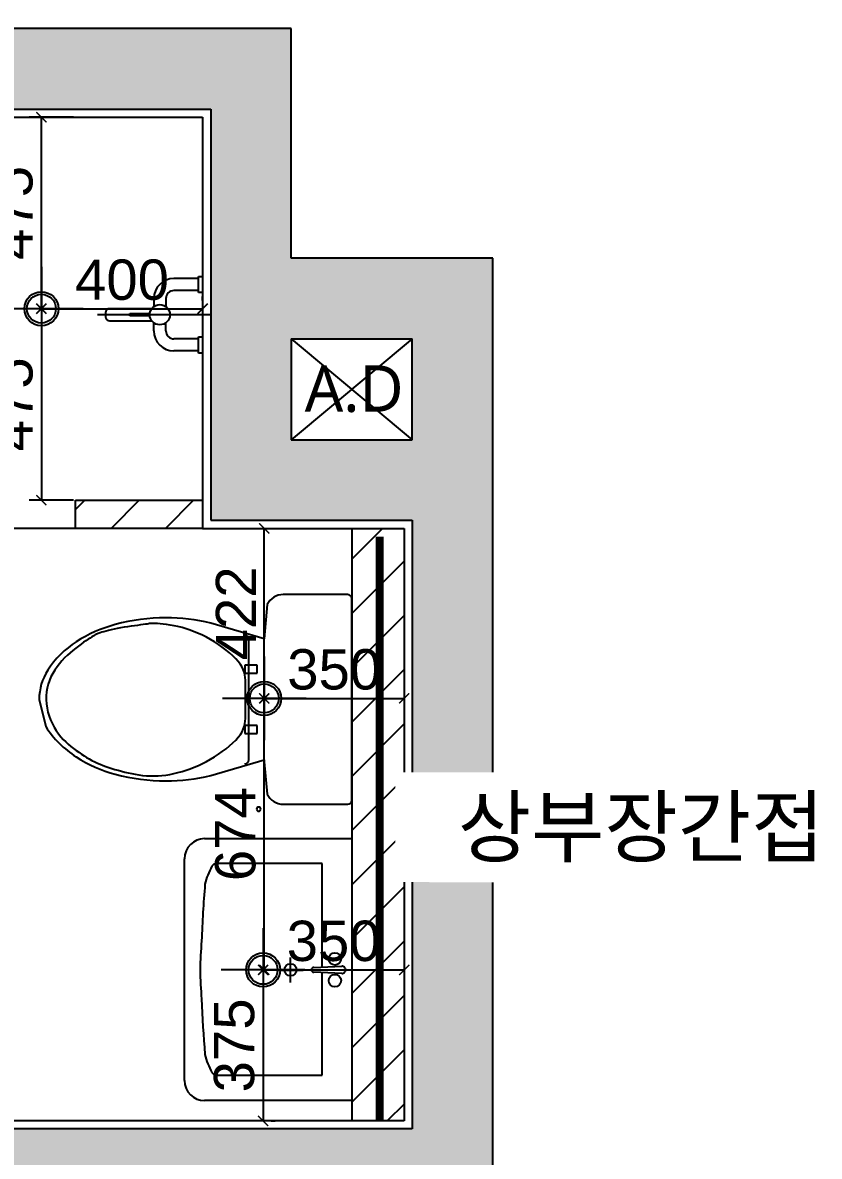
# Model space of a CAD drawing. Header units: millimetres. Extents: x 512 to 764439, y -71 to 559481.
# Drawn here: x 515621 to 517597, y 271636 to 274448 of the extents above; entities that cross this region are included whole.
import ezdxf
from ezdxf.enums import TextEntityAlignment as Align

# ---------------------------------------------------------------- set-up
doc = ezdxf.new("R2010")
doc.units = ezdxf.units.MM
doc.header["$LTSCALE"] = 50
doc.set_wipeout_variables(frame=1)
doc.linetypes.add('CENTER', pattern=[50.8, 31.75, -6.35, 6.35, -6.35])
doc.linetypes.add('HIDDEN', pattern=[0.375, 0.25, -0.125])
for name, color, linetype in [('#CENTER', 1, 'CENTER'), ('#TEXT', 7, 'Continuous'), ('#건축벽체_CON', 2, 'Continuous'), ('#욕실', 252, 'Continuous'), ('#조명', 40, 'Continuous'), ('#조적', 30, 'Continuous'), ('#타일', 241, 'Continuous'), ('.', 8, 'Continuous'), ('_0', 7, 'Continuous')]:
    doc.layers.add(name, color=color, linetype=linetype)
doc.styles.add('STYLE7', font='swissel.ttf')
doc.styles.add('맑은 고딕', font='malgun.ttf')
doc.dimstyles.new('조명배치도_60', dxfattribs={"dimscale": 100, "dimtxt": 1, "dimasz": 0.25, "dimexe": 0.3, "dimexo": 0.2, "dimgap": 0.2, "dimtad": 1, "dimdec": 0, "dimlunit": 6, "dimtxsty": 'STYLE7', "dimblk": 'ARCHTICK', "dimcen": -1, "dimclrd": 256, "dimclre": 256, "dimclrt": 10, "dimadec": 0, "dimazin": 0, "dimtfac": 1, "dimtdec": 0, "dimtix": 1, "dimtmove": 2, "dimatfit": 3, "dimldrblk": 'ARCHTICK', "dimfxl": 1, "dimlwd": -1, "dimlwe": -1, "dimarcsym": 0})

# ---------------------------------------------------------------- blocks, each defined once
blk = doc.blocks.new('DFDSF')
at = {"layer": '.', "ltscale": 2, "transparency": 33554559}
h = blk.add_hatch(color=8, dxfattribs=at)
h.dxf.hatch_style = 1
h.paths.add_polyline_path([(338341.2, 81981.1), (336641.2, 81981.1), (336641.2, 81781.1), (337741.2, 81781.1), (337741.2, 80281.1), (336886.2, 80281.1), (336886.2, 80081.1), (337741.2, 80081.1), (337741.2, 75921.1), (337281.2, 75921.1), (337281.2, 75721.1), (337941.2, 75721.1), (337941.2, 76011.1), (338391.2, 76011.1), (338391.2, 76058), (338391.2, 76211.1), (337941.2, 76211.1), (337941.2, 80081.1), (338341.2, 80081.1)])
h.paths.add_polyline_path([(338141.2, 80881.1), (337941.2, 80881.1), (337941.2, 81781.1), (338141.2, 81781.1)], flags=16)
h.paths.add_polyline_path([(338141.2, 80681.1), (338141.2, 80281.1), (337941.2, 80281.1), (337941.2, 80681.1)], flags=16)
h.paths.add_polyline_path([(339996.2, 80203.6), (339796.2, 80203.6), (339796.2, 80081.1), (339796.2, 78761.1), (339996.2, 78761.1)])
h.paths.add_polyline_path([(331166.2, 70151.1), (330766.2, 70151.1), (330766.2, 69951.1), (331366.2, 69951.1), (331366.2, 74251.1), (331166.2, 74251.1), (331166.2, 74055.5)])
h.paths.add_polyline_path([(336200.7, 78532.8), (336200.7, 79213.9), (335787, 79213.9), (335787, 78532.8)], flags=9)
h.paths.add_polyline_path([(333543.1, 77829.6), (334224.1, 77829.6), (334224.1, 78243.3), (333543.1, 78243.3)], flags=9)
h.paths.add_polyline_path([(337703.7, 74502.9), (337703.7, 75183.9), (337290, 75183.9), (337290, 74502.9)], flags=9)
h.paths.add_polyline_path([(331162.1, 74502.9), (331162.1, 75183.9), (330748.4, 75183.9), (330748.4, 74502.9)], flags=9)
h.paths.add_polyline_path([(336260.6, 76774.4), (336260.6, 77267), (335846.9, 77267), (335846.9, 76774.4)], flags=9)
h.paths.add_polyline_path([(334913.9, 79384.1), (334913.9, 79876.7), (334500.2, 79876.7), (334500.2, 79384.1)], flags=9)
h.paths.add_polyline_path([(329011.8, 71740.4), (329489.3, 71740.4), (329489.3, 72021.6), (329011.8, 72021.6)], flags=9)
h.paths.add_polyline_path([(336400.9, 79956.4), (336699.3, 79956.4), (336699.3, 80077.5), (336400.9, 80077.5)], flags=9)
h.paths.add_polyline_path([(338695.3, 81081.3), (339421.1, 81081.3), (339421.1, 81298.3), (338695.3, 81298.3)], flags=9)
h.paths.add_polyline_path([(336820.7, 78057.1), (337362.8, 78057.1), (337362.8, 78178.2), (336820.7, 78178.2)], flags=25)
h.paths.add_polyline_path([(332573.5, 80085.7), (332573.5, 80472.7), (332452.4, 80472.7), (332452.4, 80085.7)], flags=9)
h.paths.add_polyline_path([(332682, 81037.5), (332682, 81616.6), (332452.3, 81616.6), (332452.3, 81037.5)], flags=9)
h.paths.add_polyline_path([(327279.7, 75623.7), (328005.6, 75623.7), (328005.6, 75840.6), (327279.7, 75840.6)], flags=9)
h.paths.add_polyline_path([(334863.3, 79512.1), (336051.7, 79512.1), (336051.7, 79766.9), (334863.3, 79766.9)], flags=9)
h.paths.add_polyline_path([(329176.8, 70568.8), (329756.3, 70568.8), (329756.3, 70804.7), (329176.8, 70804.7)], flags=9)
h.paths.add_polyline_path([(333507.8, 69233.9), (334696.1, 69233.9), (334696.1, 69488.6), (333507.8, 69488.6)], flags=9)
h.paths.add_polyline_path([(340816.6, 69233.9), (342005, 69233.9), (342005, 69488.6), (340816.6, 69488.6)], flags=9)
h.paths.add_polyline_path([(333634.5, 79165.1), (333999.1, 79165.1), (333999.1, 79348.5), (333634.5, 79348.5)], flags=9)
h.paths.add_polyline_path([(333962.6, 80090.5), (334586.1, 80090.5), (334586.1, 80239.6), (333962.6, 80239.6)], flags=9)
h.paths.add_polyline_path([(334060.9, 75436.5), (335408.1, 75436.5), (335408.1, 75619.9), (334060.9, 75619.9)], flags=9)
h.paths.add_polyline_path([(331366.5, 68772.9), (332548, 68772.9), (332548, 69008.8), (331366.5, 69008.8)], flags=9)
h.paths.add_polyline_path([(334774.3, 77718.7), (335343.7, 77718.7), (335343.7, 78003.8), (334774.3, 78003.8)], flags=9)
h.paths.add_polyline_path([(335953.7, 79875.3), (336320.9, 79875.3), (336320.9, 80024.3), (335953.7, 80024.3)], flags=9)
h.paths.add_polyline_path([(333460.9, 76854.3), (333764.7, 76854.3), (333764.7, 77007.1), (333460.9, 77007.1)], flags=9)
h.paths.add_polyline_path([(333091.1, 76542.6), (333394.9, 76542.6), (333394.9, 76695.4), (333091.1, 76695.4)], flags=9)
h.paths.add_polyline_path([(332969.8, 79053.3), (333100.7, 79053.3), (333100.7, 79206.1), (332969.8, 79206.1)], flags=9)
h.paths.add_polyline_path([(332884.4, 77770.4), (333188.2, 77770.4), (333188.2, 77923.2), (332884.4, 77923.2)], flags=9)
h.paths.add_polyline_path([(332836.6, 78524.5), (333230.8, 78524.5), (333230.8, 78677.2), (332836.6, 78677.2)], flags=9)
h.paths.add_polyline_path([(329027.4, 69208.3), (329838.7, 69208.3), (329838.7, 69493.3), (329027.4, 69493.3)], flags=9)
h.paths.add_polyline_path([(333408.3, 81268.8), (334219.6, 81268.8), (334219.6, 81553.9), (333408.3, 81553.9)], flags=9)
h.paths.add_polyline_path([(336706.9, 80756.2), (336706.9, 81151.4), (336537.7, 81151.4), (336537.7, 80756.2)], flags=9)
h.paths.add_polyline_path([(336759.6, 81121.6), (336759.6, 81407.7), (336590.4, 81407.7), (336590.4, 81121.6)], flags=9)
h.paths.add_polyline_path([(328332, 78371.2), (328332, 78766.4), (328162.7, 78766.4), (328162.7, 78371.2)], flags=9)
h.paths.add_polyline_path([(328384.8, 78736.5), (328384.8, 79022.9), (328214.7, 79022.9), (328214.7, 78736.5)], flags=9)
h.paths.add_polyline_path([(338932.4, 71242.6), (339326.7, 71242.6), (339326.7, 71395.4), (338932.4, 71395.4)], flags=9)
h.paths.add_polyline_path([(341434.5, 74226.2), (341828.8, 74226.2), (341828.8, 74379), (341434.5, 74379)], flags=9)
h.paths.add_polyline_path([(337702.2, 71296.7), (338108.8, 71296.7), (338108.8, 71577.9), (337702.2, 71577.9)], flags=9)
h.paths.add_polyline_path([(340786.3, 71296.7), (341192.9, 71296.7), (341192.9, 71577.9), (340786.3, 71577.9)], flags=9)
h.paths.add_polyline_path([(330938, 77966.2), (331344.6, 77966.2), (331344.6, 78247.4), (330938, 78247.4)], flags=9)
h.paths.add_polyline_path([(333628.2, 71737.2), (334197.6, 71737.2), (334197.6, 72022.3), (333628.2, 72022.3)], flags=9)
h.paths.add_polyline_path([(327958.2, 69261.8), (328352.4, 69261.8), (328352.4, 69414.6), (327958.2, 69414.6)], flags=9)
h.paths.add_polyline_path([(327409.8, 71898.3), (327804.1, 71898.3), (327804.1, 72051.1), (327409.8, 72051.1)], flags=9)
h.paths.add_polyline_path([(327434.8, 74896.2), (327829, 74896.2), (327829, 75049), (327434.8, 75049)], flags=9)
h.paths.add_polyline_path([(327440.5, 77324), (327756.6, 77324), (327756.6, 77476.7), (327440.5, 77476.7)], flags=9)
h.paths.add_polyline_path([(327478.9, 76542.6), (327782.7, 76542.6), (327782.7, 76695.4), (327478.9, 76695.4)], flags=9)
h.paths.add_polyline_path([(341178.3, 75772.2), (341178.3, 75148.5), (341329.6, 75148.5), (341329.6, 75772.2)], flags=9)
h.paths.add_polyline_path([(341233.7, 75866.2), (341233.7, 76261.4), (341064.4, 76261.4), (341064.4, 75866.2)], flags=9)
h.paths.add_polyline_path([(341286.5, 76231.5), (341286.5, 76517.9), (341116.4, 76517.9), (341116.4, 76231.5)], flags=9)
h.paths.add_polyline_path([(339403.9, 77086.2), (339403.9, 77481.4), (339234.7, 77481.4), (339234.7, 77086.2)], flags=9)
h.paths.add_polyline_path([(339456.2, 77438.2), (339456.2, 77723.4), (339289.6, 77723.4), (339289.6, 77438.2)], flags=9)
h.paths.add_polyline_path([(328180, 78337.2), (328180, 77751.1), (328331.3, 77751.1), (328331.3, 78337.2)], flags=9)
h.paths.add_polyline_path([(338414.5, 77089.5), (339135.2, 77089.5), (339135.2, 77242.3), (338414.5, 77242.3)], flags=9)
h.paths.add_polyline_path([(338683.5, 77496.6), (338987.3, 77496.6), (338987.3, 77649.4), (338683.5, 77649.4)], flags=9)
h.paths.add_polyline_path([(340029.3, 76679.8), (340333.1, 76679.8), (340333.1, 76832.6), (340029.3, 76832.6)], flags=9)
h.paths.add_polyline_path([(338380.9, 78083.2), (339011.1, 78083.2), (339011.1, 78236), (338380.9, 78236)], flags=9)
h.paths.add_polyline_path([(338414.5, 79236), (339135.2, 79236), (339135.2, 79388.8), (338414.5, 79388.8)], flags=9)
h.paths.add_polyline_path([(327245.7, 80105.2), (327559.2, 80105.2), (327559.2, 80280.3), (327245.7, 80280.3)], flags=9)
h.paths.add_polyline_path([(327265.7, 79299), (327538.3, 79299), (327538.3, 79477.3), (327265.7, 79477.3)], flags=9)
h.paths.add_polyline_path([(342110.3, 76479.4), (342423.8, 76479.4), (342423.8, 76654.6), (342110.3, 76654.6)], flags=9)
h = blk.add_hatch(color=8, dxfattribs=at)
h.dxf.hatch_style = 1
h.paths.add_polyline_path([(336646.2, 74251.1), (336446.2, 74251.1), (336446.2, 68796.1), (336446.2, 68796.1), (336446.2, 68673.6), (336446.2, 68673.6), (336446.2, 68551.1), (336646.2, 68551.1), (336646.2, 68673.6), (336646.2, 68796.1)])
h.paths.add_polyline_path([(333337.8, 69143.6), (333337.8, 69636.2), (332924.1, 69636.2), (332924.1, 69143.6)], flags=9)
h.paths.add_polyline_path([(329011.8, 71740.4), (329489.3, 71740.4), (329489.3, 72021.6), (329011.8, 72021.6)], flags=9)
h.paths.add_polyline_path([(336400.9, 79956.4), (336699.3, 79956.4), (336699.3, 80077.5), (336400.9, 80077.5)], flags=9)
h.paths.add_polyline_path([(338695.3, 81081.3), (339421.1, 81081.3), (339421.1, 81298.3), (338695.3, 81298.3)], flags=9)
h.paths.add_polyline_path([(336820.7, 78057.1), (337362.8, 78057.1), (337362.8, 78178.2), (336820.7, 78178.2)], flags=9)
h.paths.add_polyline_path([(332573.5, 80085.7), (332573.5, 80472.7), (332452.4, 80472.7), (332452.4, 80085.7)], flags=9)
h.paths.add_polyline_path([(332682, 81037.5), (332682, 81616.6), (332452.3, 81616.6), (332452.3, 81037.5)], flags=9)
h.paths.add_polyline_path([(327279.7, 75623.7), (328005.6, 75623.7), (328005.6, 75840.6), (327279.7, 75840.6)], flags=9)
h.paths.add_polyline_path([(334863.3, 79512.1), (336051.7, 79512.1), (336051.7, 79766.9), (334863.3, 79766.9)], flags=9)
h.paths.add_polyline_path([(329176.8, 70568.8), (329756.3, 70568.8), (329756.3, 70804.7), (329176.8, 70804.7)], flags=9)
h.paths.add_polyline_path([(333507.8, 69233.9), (334696.1, 69233.9), (334696.1, 69488.6), (333507.8, 69488.6)], flags=9)
h.paths.add_polyline_path([(340376, 69233.9), (341564.3, 69233.9), (341564.3, 69488.6), (340376, 69488.6)], flags=9)
h.paths.add_polyline_path([(333634.5, 79165.1), (333999.1, 79165.1), (333999.1, 79348.5), (333634.5, 79348.5)], flags=9)
h.paths.add_polyline_path([(333962.6, 80090.5), (334586.1, 80090.5), (334586.1, 80239.6), (333962.6, 80239.6)], flags=9)
h.paths.add_polyline_path([(334060.9, 75436.5), (335408.1, 75436.5), (335408.1, 75619.9), (334060.9, 75619.9)], flags=9)
h.paths.add_polyline_path([(331366.5, 68772.9), (332548, 68772.9), (332548, 69008.8), (331366.5, 69008.8)], flags=9)
h.paths.add_polyline_path([(334774.3, 77718.7), (335343.7, 77718.7), (335343.7, 78003.8), (334774.3, 78003.8)], flags=9)
h.paths.add_polyline_path([(335953.7, 79875.3), (336320.9, 79875.3), (336320.9, 80024.3), (335953.7, 80024.3)], flags=9)
h.paths.add_polyline_path([(333460.9, 76854.3), (333764.7, 76854.3), (333764.7, 77007.1), (333460.9, 77007.1)], flags=9)
h.paths.add_polyline_path([(333091.1, 76542.6), (333394.9, 76542.6), (333394.9, 76695.4), (333091.1, 76695.4)], flags=9)
h.paths.add_polyline_path([(332969.8, 79053.3), (333100.7, 79053.3), (333100.7, 79206.1), (332969.8, 79206.1)], flags=9)
h.paths.add_polyline_path([(332884.4, 77770.4), (333188.2, 77770.4), (333188.2, 77923.2), (332884.4, 77923.2)], flags=9)
h.paths.add_polyline_path([(332836.6, 78524.5), (333230.8, 78524.5), (333230.8, 78677.2), (332836.6, 78677.2)], flags=9)
h.paths.add_polyline_path([(329027.4, 69208.3), (329838.7, 69208.3), (329838.7, 69493.3), (329027.4, 69493.3)], flags=9)
h.paths.add_polyline_path([(333408.3, 81268.8), (334219.6, 81268.8), (334219.6, 81553.9), (333408.3, 81553.9)], flags=9)
h.paths.add_polyline_path([(336706.9, 80756.2), (336706.9, 81151.4), (336537.7, 81151.4), (336537.7, 80756.2)], flags=9)
h.paths.add_polyline_path([(336759.6, 81121.6), (336759.6, 81407.7), (336590.4, 81407.7), (336590.4, 81121.6)], flags=9)
h.paths.add_polyline_path([(328332, 78371.2), (328332, 78766.4), (328162.7, 78766.4), (328162.7, 78371.2)], flags=9)
h.paths.add_polyline_path([(328384.8, 78736.5), (328384.8, 79022.9), (328214.7, 79022.9), (328214.7, 78736.5)], flags=9)
h.paths.add_polyline_path([(338932.4, 71242.6), (339326.7, 71242.6), (339326.7, 71395.4), (338932.4, 71395.4)], flags=9)
h.paths.add_polyline_path([(341434.5, 74226.2), (341828.8, 74226.2), (341828.8, 74379), (341434.5, 74379)], flags=9)
h.paths.add_polyline_path([(337702.2, 71296.7), (338108.8, 71296.7), (338108.8, 71577.9), (337702.2, 71577.9)], flags=9)
h.paths.add_polyline_path([(340786.3, 71296.7), (341192.9, 71296.7), (341192.9, 71577.9), (340786.3, 71577.9)], flags=9)
h.paths.add_polyline_path([(330938, 77966.2), (331344.6, 77966.2), (331344.6, 78247.4), (330938, 78247.4)], flags=9)
h.paths.add_polyline_path([(333628.2, 71737.2), (334197.6, 71737.2), (334197.6, 72022.3), (333628.2, 72022.3)], flags=9)
h.paths.add_polyline_path([(327958.2, 69261.8), (328352.4, 69261.8), (328352.4, 69414.6), (327958.2, 69414.6)], flags=9)
h.paths.add_polyline_path([(327409.8, 71898.3), (327804.1, 71898.3), (327804.1, 72051.1), (327409.8, 72051.1)], flags=9)
h.paths.add_polyline_path([(327434.8, 74896.2), (327829, 74896.2), (327829, 75049), (327434.8, 75049)], flags=9)
h.paths.add_polyline_path([(327440.5, 77324), (327756.6, 77324), (327756.6, 77476.7), (327440.5, 77476.7)], flags=9)
h.paths.add_polyline_path([(327478.9, 76542.6), (327782.7, 76542.6), (327782.7, 76695.4), (327478.9, 76695.4)], flags=9)
h.paths.add_polyline_path([(341178.3, 75772.2), (341178.3, 75148.5), (341329.6, 75148.5), (341329.6, 75772.2)], flags=9)
h.paths.add_polyline_path([(341233.7, 75866.2), (341233.7, 76261.4), (341064.4, 76261.4), (341064.4, 75866.2)], flags=9)
h.paths.add_polyline_path([(341286.5, 76231.5), (341286.5, 76517.9), (341116.4, 76517.9), (341116.4, 76231.5)], flags=9)
h.paths.add_polyline_path([(339403.9, 77086.2), (339403.9, 77481.4), (339234.7, 77481.4), (339234.7, 77086.2)], flags=9)
h.paths.add_polyline_path([(339456.2, 77438.2), (339456.2, 77723.4), (339289.6, 77723.4), (339289.6, 77438.2)], flags=9)
h.paths.add_polyline_path([(328180, 78337.2), (328180, 77751.1), (328331.3, 77751.1), (328331.3, 78337.2)], flags=9)
h.paths.add_polyline_path([(338414.5, 77089.5), (339135.2, 77089.5), (339135.2, 77242.3), (338414.5, 77242.3)], flags=9)
h.paths.add_polyline_path([(338683.5, 77496.6), (338987.3, 77496.6), (338987.3, 77649.4), (338683.5, 77649.4)], flags=9)
h.paths.add_polyline_path([(340029.3, 76679.8), (340333.1, 76679.8), (340333.1, 76832.6), (340029.3, 76832.6)], flags=9)
h.paths.add_polyline_path([(338380.9, 78083.2), (339011.1, 78083.2), (339011.1, 78236), (338380.9, 78236)], flags=9)
h.paths.add_polyline_path([(338414.5, 79236), (339135.2, 79236), (339135.2, 79388.8), (338414.5, 79388.8)], flags=9)
h.paths.add_polyline_path([(327245.7, 80105.2), (327559.2, 80105.2), (327559.2, 80280.3), (327245.7, 80280.3)], flags=9)
h.paths.add_polyline_path([(327265.7, 79299), (327538.3, 79299), (327538.3, 79477.3), (327265.7, 79477.3)], flags=9)
h.paths.add_polyline_path([(342110.3, 76479.4), (342423.8, 76479.4), (342423.8, 76654.6), (342110.3, 76654.6)], flags=9)
h = blk.add_hatch(color=8, dxfattribs=at)
h.dxf.hatch_style = 1
h.paths.add_polyline_path([(340506.2, 76211.1), (339796.2, 76211.1), (339796.2, 76011.1), (340706.2, 76011.1), (340706.2, 75421.1), (340771.2, 75421.1), (340906.2, 75421.1), (340906.2, 77261.1), (341911.2, 77261.1), (341911.2, 76241.1), (342411.2, 76241.1), (342411.2, 74731.1), (340706.2, 74731.1), (340706.2, 74051.1), (340906.2, 74051.1), (340906.2, 74531.1), (342411.2, 74531.1), (342411.2, 68551.1), (342611.2, 68551.1), (342611.2, 76891.1), (342111.2, 76891.1), (342111.2, 77461.1), (339796.2, 77461.1), (339796.2, 77261.1), (340506.2, 77261.1)])
h.paths.add_polyline_path([(342111.2, 76441.1), (342111.2, 76691.1), (342411.2, 76691.1), (342411.2, 76441.1)], flags=16)
h.paths.add_polyline_path([(342110.3, 76479.4), (342423.8, 76479.4), (342423.8, 76654.6), (342110.3, 76654.6)], flags=24)
at = {"layer": '#CENTER', "color": 8, "ltscale": 2}
for p, q in [((342111.2, 76691.1), (342411.2, 76441.1)), ((342411.2, 76691.1), (342111.2, 76441.1))]:
    blk.add_line(p, q, dxfattribs=at)
at = {"layer": '#건축벽체_CON', "color": 8, "ltscale": 2}
for p, q in [((342111.2, 77461.1), (339796.2, 77461.1)), ((342111.2, 76891.1), (342111.2, 77461.1)), ((340906.2, 77261.1), (341911.2, 77261.1)), ((341911.2, 77261.1), (341911.2, 76241.1)), ((342611.2, 76891.1), (342111.2, 76891.1)), ((342611.2, 68551.1), (342611.2, 76891.1)), ((342111.2, 76691.1), (342411.2, 76691.1)), ((342111.2, 76691.1), (342111.2, 76441.1)), ((342411.2, 76441.1), (342411.2, 76691.1)), ((342111.2, 76441.1), (342411.2, 76441.1)), ((341911.2, 76241.1), (342411.2, 76241.1)), ((342411.2, 76241.1), (342411.2, 74731.1)), ((342411.2, 74731.1), (340706.2, 74731.1))]:
    blk.add_line(p, q, dxfattribs=at)
at = {"layer": '#욕실', "color": 8}
for p, q in [((341881.2, 76841.1), (341820.2, 76841.1)), ((341881.2, 76806.1), (341881.2, 76846.1)), ((341881.2, 76846.1), (341891.2, 76846.1)), ((341891.2, 76846.1), (341891.2, 76806.1)), ((341881.2, 76811.1), (341820.2, 76811.1)), ((341770.2, 76791.1), (341770.2, 76771.1)), ((341800.2, 76791.1), (341800.2, 76771.1)), ((341891.2, 76806.1), (341881.2, 76806.1)), ((341650.2, 76756.1), (341650.2, 76746.1)), ((341765.2, 76766.1), (341660.2, 76766.1)), ((341710.4, 76748.1), (341710.4, 76754.1)), ((341710.4, 76754.1), (341760.4, 76754.1)), ((341660.2, 76736.1), (341765.2, 76736.1)), ((341760.4, 76748.1), (341710.4, 76748.1)), ((341770.2, 76711.1), (341770.2, 76731.1)), ((341800.2, 76711.1), (341800.2, 76731.1)), ((341881.2, 76656.1), (341881.2, 76696.1)), ((341881.2, 76696.1), (341891.2, 76696.1)), ((341891.2, 76696.1), (341891.2, 76656.1)), ((341881.2, 76691.1), (341820.2, 76691.1)), ((341881.2, 76661.1), (341820.2, 76661.1)), ((341891.2, 76656.1), (341881.2, 76656.1))]:
    blk.add_line(p, q, dxfattribs=at)
at = {"layer": '#욕실', "color": 8, "linetype": 'CENTER'}
blk.add_line((341911.2, 76751.1), (341630.2, 76751.1), dxfattribs=at)
at = {"layer": '#욕실', "color": 8}
blk.add_circle((341785.2, 76751.1), 25, dxfattribs=at)
for centre, radius, start, end in [((341820.2, 76791.1), 50, 90, 180), ((341820.2, 76791.1), 20, 90, 180), ((341660.2, 76756.1), 10, 90, 180), ((341660.2, 76746.1), 10, 180, 270), ((341820.2, 76711.1), 50, 180, 270), ((341820.2, 76711.1), 20, 180, 270)]:
    blk.add_arc(centre, radius, start, end, dxfattribs=at)
at = {"layer": '#조적', "color": 8, "ltscale": 2}
for p, q in [((341911.2, 76311.1), (341911.2, 76241.1)), ((341576.2, 76221.1), (341576.2, 76291.1)), ((341576.2, 76291.1), (341891.2, 76291.1)), ((341891.2, 76221.1), (341556.2, 76221.1))]:
    blk.add_line(p, q, dxfattribs=at)
at = {"layer": '#조적', "color": 8}
blk.add_line((342261.2, 76221.1), (342261.2, 74751.1), dxfattribs=at)
at = {"layer": '#타일', "color": 8, "ltscale": 2}
for p, q in [((340906.2, 77261.1), (341911.2, 77261.1)), ((341911.2, 77261.1), (341911.2, 76241.1)), ((340926.2, 77241.1), (341891.2, 77241.1)), ((341891.2, 77241.1), (341891.2, 76221.1)), ((341891.2, 76221.1), (342391.2, 76221.1)), ((341911.2, 76241.1), (342411.2, 76241.1)), ((342391.2, 76221.1), (342391.2, 74751.1)), ((342411.2, 76241.1), (342411.2, 74731.1)), ((342411.2, 74731.1), (340771.2, 74731.1)), ((342391.2, 74751.1), (340791.2, 74751.1))]:
    blk.add_line(p, q, dxfattribs=at)
at = {"layer": '#타일', "color": 8}
blk.add_line((341576.2, 76221.1), (340926.2, 76221.1), dxfattribs=at)
at = {"layer": '.', "color": 8, "linetype": 'Continuous', "ltscale": 2, "transparency": 33554523}
for p, q in [((341599.4, 76291.1), (341576.2, 76267.9)), ((341734.1, 76291.1), (341664.1, 76221.1)), ((341868.8, 76291.1), (341798.8, 76221.1)), ((342337.7, 76221.1), (342261.2, 76144.7)), ((342391.2, 76140), (342261.2, 76010)), ((342391.2, 76005.3), (342261.2, 75875.3)), ((342391.2, 75870.6), (342261.2, 75740.6)), ((342391.2, 75735.9), (342261.2, 75605.9)), ((342391.2, 75601.2), (342261.2, 75471.2)), ((342391.2, 75466.4), (342261.2, 75336.4)), ((342391.2, 75331.7), (342261.2, 75201.7)), ((342391.2, 75197), (342261.2, 75067)), ((342391.2, 75062.3), (342261.2, 74932.3)), ((342391.2, 74927.6), (342261.2, 74797.6)), ((342391.2, 74792.9), (342349.4, 74751.1))]:
    blk.add_line(p, q, dxfattribs=at)
at = {"color": 8}
for p, q in [((342251.2, 76056.8), (342091.2, 76056.8)), ((342051.2, 76031.8), (342043.9, 75947.1)), ((342261.2, 75546.8), (342261.2, 76046.8)), ((341641.4, 75963.2), (341637.5, 75962)), ((341646.1, 75964.5), (341641.4, 75963.2)), ((341651.6, 75966), (341646.1, 75964.5)), ((341657.7, 75967.5), (341651.6, 75966)), ((341664.5, 75969.2), (341657.7, 75967.5)), ((341671.8, 75970.9), (341664.5, 75969.2)), ((341679.6, 75972.5), (341671.8, 75970.9)), ((341687.8, 75974.1), (341679.6, 75972.5)), ((341696.3, 75975.6), (341687.8, 75974.1)), ((341705, 75977), (341696.3, 75975.6)), ((341713.7, 75978.3), (341705, 75977)), ((341722.1, 75979.4), (341713.7, 75978.3)), ((341730.1, 75980.5), (341722.1, 75979.4)), ((341737.4, 75981.5), (341730.1, 75980.5)), ((341743.9, 75982.4), (341737.4, 75981.5)), ((341749.3, 75983.1), (341743.9, 75982.4)), ((341753.5, 75983.8), (341749.3, 75983.1)), ((341756.8, 75984.3), (341753.5, 75983.8)), ((341759.4, 75984.8), (341756.8, 75984.3)), ((341761.8, 75985.1), (341759.4, 75984.8)), ((341764.1, 75985.3), (341761.8, 75985.1)), ((341766.7, 75985.4), (341764.1, 75985.3)), ((341770, 75985.3), (341766.7, 75985.4)), ((341774.2, 75985.1), (341770, 75985.3)), ((341779.6, 75984.8), (341774.2, 75985.1)), ((341786.1, 75984.2), (341779.6, 75984.8)), ((341793.6, 75983.4), (341786.1, 75984.2)), ((341801.9, 75982.4), (341793.6, 75983.4)), ((341810.9, 75981.1), (341801.9, 75982.4)), ((341820.3, 75979.4), (341810.9, 75981.1)), ((341830.1, 75977.3), (341820.3, 75979.4)), ((341840.2, 75974.9), (341830.1, 75977.3)), ((341850.2, 75972), (341840.2, 75974.9)), ((341860.4, 75968.6), (341850.2, 75972)), ((341870.5, 75964.8), (341860.4, 75968.6)), ((341880.7, 75960.6), (341870.5, 75964.8)), ((342043.9, 75947.1), (341911.7, 75986.1)), ((341596, 75938.4), (341589.7, 75934)), ((341601.8, 75942.4), (341596, 75938.4)), ((341607.2, 75945.9), (341601.8, 75942.4)), ((341612.1, 75949), (341607.2, 75945.9)), ((341616.3, 75951.7), (341612.1, 75949)), ((341619.9, 75953.9), (341616.3, 75951.7)), ((341622.7, 75955.7), (341619.9, 75953.9)), ((341624.9, 75957), (341622.7, 75955.7)), ((341626.7, 75958.1), (341624.9, 75957)), ((341628.4, 75958.9), (341626.7, 75958.1)), ((341630.1, 75959.7), (341628.4, 75958.9)), ((341632.1, 75960.4), (341630.1, 75959.7)), ((341634.5, 75961.1), (341632.1, 75960.4)), ((341637.5, 75962), (341634.5, 75961.1)), ((341890.8, 75955.9), (341880.7, 75960.6)), ((341900.8, 75950.8), (341890.8, 75955.9)), ((341910.9, 75945.2), (341900.8, 75950.8)), ((341920.8, 75939.2), (341910.9, 75945.2)), ((341930.6, 75932.9), (341920.8, 75939.2)), ((342006.2, 75646.8), (342006.2, 75946.8)), ((342044.3, 75952), (342043.9, 75947.1)), ((342043.9, 75646.6), (342044.3, 75952)), ((341562.6, 75912.5), (341555.7, 75906.2)), ((341569.5, 75918.4), (341562.6, 75912.5)), ((341576.4, 75924), (341569.5, 75918.4)), ((341583.2, 75929.2), (341576.4, 75924)), ((341589.7, 75934), (341583.2, 75929.2)), ((341940.1, 75926.1), (341930.6, 75932.9)), ((341949.3, 75919.2), (341940.1, 75926.1)), ((341958, 75912.1), (341949.3, 75919.2)), ((341966, 75904.9), (341958, 75912.1)), ((341536, 75885.2), (341530.1, 75877.5)), ((341542.3, 75892.5), (341536, 75885.2)), ((341548.9, 75899.5), (341542.3, 75892.5)), ((341555.7, 75906.2), (341548.9, 75899.5)), ((341973.3, 75897.7), (341966, 75904.9)), ((341979.6, 75890.6), (341973.3, 75897.7)), ((341984.9, 75883.7), (341979.6, 75890.6)), ((341989.1, 75877.1), (341984.9, 75883.7)), ((342026.2, 75881.8), (341996.2, 75881.8)), ((341996.2, 75881.8), (341996.2, 75861.8)), ((342026.2, 75861.8), (342026.2, 75881.8)), ((341515.1, 75852.4), (341511.3, 75843.4)), ((341519.5, 75861), (341515.1, 75852.4)), ((341524.5, 75869.4), (341519.5, 75861)), ((341530.1, 75877.5), (341524.5, 75869.4)), ((341992.2, 75870.6), (341989.1, 75877.1)), ((341994.5, 75864.2), (341992.2, 75870.6)), ((341996, 75857.8), (341994.5, 75864.2)), ((341996.9, 75851.3), (341996, 75857.8)), ((341996.2, 75861.8), (342026.2, 75861.8)), ((341997.3, 75844.6), (341996.9, 75851.3)), ((341505.7, 75824.8), (341504, 75815.2)), ((341508.1, 75834.2), (341505.7, 75824.8)), ((341511.3, 75843.4), (341508.1, 75834.2)), ((341997.5, 75837.6), (341997.3, 75844.6)), ((341997.5, 75830.2), (341997.5, 75837.6)), ((341997.5, 75822.4), (341997.5, 75830.2)), ((341485.6, 75796.8), (341502.2, 75729.4)), ((341503, 75805.4), (341502.9, 75795.4)), ((341502.9, 75795.4), (341503.7, 75785.4)), ((341504, 75815.2), (341503, 75805.4)), ((341997.5, 75814.1), (341997.5, 75822.4)), ((341997.5, 75805.6), (341997.5, 75814.1)), ((341997.5, 75797), (341997.5, 75805.6)), ((341997.5, 75788.4), (341997.5, 75797)), ((341503.7, 75785.4), (341505.3, 75775.3)), ((341505.3, 75775.3), (341507.6, 75765.3)), ((341997.5, 75779.9), (341997.5, 75788.4)), ((341997.5, 75771.7), (341997.5, 75779.9)), ((341997.5, 75763.8), (341997.5, 75771.7)), ((341507.6, 75765.3), (341510.7, 75755.4)), ((341510.7, 75755.4), (341514.3, 75745.8)), ((341514.3, 75745.8), (341518.5, 75736.5)), ((341996, 75736), (341996.9, 75742.5)), ((341996.9, 75742.5), (341997.3, 75749.3)), ((341997.3, 75749.3), (341997.5, 75756.3)), ((341997.5, 75756.3), (341997.5, 75763.8)), ((341518.5, 75736.5), (341523.1, 75727.6)), ((341523.1, 75727.6), (341528.2, 75719.3)), ((341528.2, 75719.3), (341533.6, 75711.5)), ((341533.6, 75711.5), (341539.4, 75704.3)), ((341984.9, 75709.9), (341989.1, 75716.6)), ((341989.1, 75716.6), (341992.2, 75723.1)), ((341992.2, 75723.1), (341994.5, 75729.5)), ((341994.5, 75729.5), (341996, 75736)), ((341996.2, 75731.8), (341996.2, 75711.8)), ((342026.2, 75731.8), (341996.2, 75731.8)), ((341996.2, 75711.8), (342026.2, 75711.8)), ((342026.2, 75711.8), (342026.2, 75731.8)), ((341539.4, 75704.3), (341545.4, 75697.6)), ((341545.4, 75697.6), (341551.6, 75691.4)), ((341551.6, 75691.4), (341557.9, 75685.6)), ((341557.9, 75685.6), (341564.4, 75680.2)), ((341958, 75681.5), (341966, 75688.7)), ((341966, 75688.7), (341973.3, 75695.9)), ((341973.3, 75695.9), (341979.6, 75703)), ((341979.6, 75703), (341984.9, 75709.9)), ((341564.4, 75680.2), (341570.9, 75675)), ((341570.9, 75675), (341577.5, 75670.1)), ((341577.5, 75670.1), (341584, 75665.5)), ((341584, 75665.5), (341590.5, 75661.1)), ((341590.5, 75661.1), (341597, 75656.8)), ((341597, 75656.8), (341603.6, 75652.8)), ((341910.9, 75648.3), (341920.8, 75654.3)), ((341920.8, 75654.3), (341930.6, 75660.6)), ((341930.6, 75660.6), (341940.1, 75667.4)), ((341940.1, 75667.4), (341949.3, 75674.3)), ((341949.3, 75674.3), (341958, 75681.5)), ((341603.6, 75652.8), (341610.2, 75649)), ((341610.2, 75649), (341616.8, 75645.4)), ((341616.8, 75645.4), (341623.5, 75642)), ((341623.5, 75642), (341630.3, 75638.8)), ((341630.3, 75638.8), (341637.2, 75635.8)), ((341637.2, 75635.8), (341644.2, 75632.9)), ((341644.2, 75632.9), (341651.4, 75630.3)), ((341651.4, 75630.3), (341658.7, 75627.8)), ((341658.7, 75627.8), (341666.2, 75625.4)), ((341860.4, 75624.6), (341870.6, 75628.5)), ((341870.6, 75628.5), (341880.7, 75632.9)), ((341880.7, 75632.9), (341890.8, 75637.6)), ((341890.8, 75637.6), (341900.9, 75642.7)), ((341900.9, 75642.7), (341910.9, 75648.3)), ((341911.6, 75607.6), (342043.9, 75646.6)), ((342043.9, 75646.6), (342044.3, 75641.7)), ((342044.3, 75641.7), (342051.2, 75561.8)), ((341666.2, 75625.4), (341673.8, 75623.1)), ((341673.8, 75623.1), (341681.7, 75620.8)), ((341681.7, 75620.8), (341689.8, 75618.7)), ((341689.8, 75618.7), (341698.1, 75616.6)), ((341698.1, 75616.6), (341706.6, 75614.6)), ((341706.6, 75614.6), (341715.3, 75612.7)), ((341715.3, 75612.7), (341724.2, 75611)), ((341724.2, 75611), (341733.3, 75609.5)), ((341733.3, 75609.5), (341742.5, 75608.3)), ((341742.5, 75608.3), (341751.8, 75607.5)), ((341751.8, 75607.5), (341761.3, 75607)), ((341761.3, 75607), (341770.9, 75606.9)), ((341770.9, 75606.9), (341780.6, 75607.3)), ((341780.6, 75607.3), (341790.3, 75608.1)), ((341790.3, 75608.1), (341800.2, 75609.2)), ((341800.2, 75609.2), (341810.1, 75610.8)), ((341810.1, 75610.8), (341820.1, 75612.8)), ((341820.1, 75612.8), (341830.1, 75615.2)), ((341830.1, 75615.2), (341840.2, 75617.9)), ((341840.2, 75617.9), (341850.3, 75621.1)), ((341850.3, 75621.1), (341860.4, 75624.6)), ((342091.2, 75536.8), (342251.2, 75536.8)), ((341896.3, 75451.3), (342261.2, 75451.3)), ((342261.2, 75451.3), (342261.2, 74801.3)), ((341846.3, 74851.3), (341846.3, 75401.3)), ((342187.8, 75389.5), (341925.5, 75389.5)), ((342187.8, 75133.5), (342187.8, 75389.5)), ((342109.5, 75094.7), (342109.5, 75156.7)), ((342078.4, 75125.1), (342140.4, 75125.1)), ((342166.9, 75132), (342236.5, 75134.8)), ((342236.5, 75117), (342166.9, 75119.8)), ((342187.8, 74864.5), (342187.8, 75118.3)), ((341925.5, 74864.5), (342187.8, 74864.5)), ((342261.2, 74801.3), (341896.3, 74801.3))]:
    blk.add_line(p, q, dxfattribs=at)
for centre, radius in [((342219.4, 75152.8), 15.3), ((342109.4, 75125.7), 15), ((342219.4, 75099), 15.3)]:
    blk.add_circle(centre, radius, dxfattribs=at)
for centre, radius, start, end in [((342091.2, 76012.3), 44.5, 90, 154.0108), ((342251.2, 76046.8), 10, 0, 90), ((341800.2, 75511.1), 487.9, 90, 104.9038), ((341800.2, 75511.1), 487.9, 76.7952, 90), ((341762.7, 75651.9), 342.1, 104.9038, 122.7225), ((341705.6, 75740.9), 236.4, 122.7225, 147.1922), ((341994.4, 75945), 11.9, 8.7037, 81.2963), ((341618.8, 75796.8), 133.1, 147.1922, 180), ((341714, 75865.9), 252, 212.8078, 237.2775), ((341762.7, 75941.8), 342.1, 237.2775, 255.0962), ((341994.4, 75648.7), 11.9, 278.7037, 351.2963), ((341800.2, 76082.6), 487.9, 255.0962, 270), ((341800.2, 76082.6), 487.9, 270, 283.1967), ((342091.2, 75581.3), 44.5, 205.9892, 270), ((342251.2, 75546.8), 10, 270, 0), ((341896.3, 75401.3), 50, 90, 180), ((342063.8, 75300), 171, 151.0392, 167.089), ((341925.5, 75376.6), 12.9, 90, 151.0392), ((344782, 75096.6), 2895, 175.2115, 177.9962), ((342648.1, 75125.7), 762.8, 174.576, 180), ((342648.1, 75125.7), 762.8, 180, 185.424), ((342166.9, 75125.9), 6.12, 90, 270), ((342236.8, 75125.6), 9.19, 0, 91.9092), ((342236.8, 75126.2), 9.19, 268.0908, 0), ((344676.3, 75153), 2789.4, 182.0415, 184.8784), ((342063.8, 74954), 171, 192.911, 208.9608), ((341925.5, 74877.4), 12.9, 208.9608, 270), ((341896.3, 74851.3), 50, 180, 270)]:
    blk.add_arc(centre, radius, start, end, dxfattribs=at)
at = {"color": 8, "linetype": 'ByBlock'}
for start, end in [(0, 180), (180, 0)]:
    blk.add_arc((342030.3, 75524.5), 5.25, start, end, dxfattribs=at)
at = {"layer": '#TEXT', "color": 8, "style": '맑은 고딕'}
blk.add_text('A.D', height=115, dxfattribs=at).set_placement((342267.1, 76510.4), align=Align.CENTER)
blk = doc.blocks.new('SF F')
at = {"layer": '#조명', "color": 14, "linetype": 'Continuous'}
for p, q in [((341047.9, 83940.9), (341047.9, 83733.1)), ((341151.8, 83837), (340944, 83837))]:
    blk.add_line(p, q, dxfattribs=at)
at = {"layer": '#조명', "color": 241}
for radius in [42.2, 35.8]:
    blk.add_circle((341047.9, 83837), radius, dxfattribs=at)
blk = doc.blocks.new('_ArchTick')
at = {"color": 0, "linetype": 'ByBlock', "const_width": 0.15}
blk.add_lwpolyline([(-0.5, -0.5), (0.5, 0.5)], dxfattribs=at)
blk = doc.blocks.new('*D617')
at = {"layer": '_0', "ltscale": 2, "transparency": 16777216}
for p, q in [((516216.9, 272098), (516566.9, 272098)), ((516216.9, 272078), (516216.9, 272068)), ((516566.9, 272078), (516566.9, 272068))]:
    blk.add_line(p, q, dxfattribs=at)
at = {"layer": 'Defpoints', "color": 0, "ltscale": 2, "transparency": 16777216}
for p in [(516216.9, 272098), (516566.9, 272098), (516566.9, 272098)]:
    blk.add_point(p, dxfattribs=at)
at = {"layer": '_0', "ltscale": 2, "transparency": 16777216, "xscale": 25, "yscale": 25, "zscale": 25, "rotation": 180}
blk.add_blockref('_ArchTick', (516216.9, 272098), dxfattribs=at)
at = {"layer": '_0', "ltscale": 2, "transparency": 16777216, "xscale": 25, "yscale": 25, "zscale": 25}
blk.add_blockref('_ArchTick', (516566.9, 272098), dxfattribs=at)
at = {"layer": '_0', "color": 10, "ltscale": 2, "transparency": 16777216, "insert": (516391.9, 272169.4), "char_height": 100, "attachment_point": 5, "style": 'STYLE7'}
blk.add_mtext('350', dxfattribs=at)
blk = doc.blocks.new('*D618')
at = {"layer": '_0', "ltscale": 2, "transparency": 16777216}
for p, q in [((516219.7, 272771.6), (516566.9, 272771.6)), ((516219.7, 272751.6), (516219.7, 272741.6)), ((516566.9, 272751.6), (516566.9, 272741.6))]:
    blk.add_line(p, q, dxfattribs=at)
at = {"layer": 'Defpoints', "color": 0, "ltscale": 2, "transparency": 16777216}
for p in [(516219.7, 272771.6), (516566.9, 272771.6), (516566.9, 272771.6)]:
    blk.add_point(p, dxfattribs=at)
at = {"layer": '_0', "ltscale": 2, "transparency": 16777216, "xscale": 25, "yscale": 25, "zscale": 25, "rotation": 180}
blk.add_blockref('_ArchTick', (516219.7, 272771.6), dxfattribs=at)
at = {"layer": '_0', "ltscale": 2, "transparency": 16777216, "xscale": 25, "yscale": 25, "zscale": 25}
blk.add_blockref('_ArchTick', (516566.9, 272771.6), dxfattribs=at)
at = {"layer": '_0', "color": 10, "ltscale": 2, "transparency": 16777216, "insert": (516393.3, 272843), "char_height": 100, "attachment_point": 5, "style": 'STYLE7'}
blk.add_mtext('350', dxfattribs=at)
blk = doc.blocks.new('*D619')
at = {"layer": '_0', "ltscale": 2, "transparency": 16777216}
for p, q in [((515666.9, 273758.4), (515666.9, 273768.4)), ((516066.9, 273758.4), (516066.9, 273768.4)), ((515666.9, 273738.4), (516066.9, 273738.4))]:
    blk.add_line(p, q, dxfattribs=at)
at = {"layer": 'Defpoints', "color": 0, "ltscale": 2, "transparency": 16777216}
for p in [(515666.9, 273738.4), (516066.9, 273738.4), (516066.9, 273738.4)]:
    blk.add_point(p, dxfattribs=at)
at = {"layer": '_0', "ltscale": 2, "transparency": 16777216, "xscale": 25, "yscale": 25, "zscale": 25, "rotation": 180}
blk.add_blockref('_ArchTick', (515666.9, 273738.4), dxfattribs=at)
at = {"layer": '_0', "ltscale": 2, "transparency": 16777216, "xscale": 25, "yscale": 25, "zscale": 25}
blk.add_blockref('_ArchTick', (516066.9, 273738.4), dxfattribs=at)
at = {"layer": '_0', "color": 10, "ltscale": 2, "transparency": 16777216, "insert": (515866.9, 273809.7), "char_height": 100, "attachment_point": 5, "style": 'STYLE7'}
blk.add_mtext('400', dxfattribs=at)
blk = doc.blocks.new('*D239')
at = {"layer": '_0', "ltscale": 2, "transparency": 16777216}
for p, q in [((515746.9, 274213.4), (515636.9, 274213.4)), ((515666.9, 273738.4), (515666.9, 274213.4)), ((515686.9, 273738.4), (515696.9, 273738.4))]:
    blk.add_line(p, q, dxfattribs=at)
at = {"layer": 'Defpoints', "color": 0, "ltscale": 2, "transparency": 16777216}
for p in [(515666.9, 274213.4), (515766.9, 274213.4), (515666.9, 273738.4)]:
    blk.add_point(p, dxfattribs=at)
at = {"layer": '_0', "ltscale": 2, "transparency": 16777216, "xscale": 25, "yscale": 25, "zscale": 25}
for p, rotation in [((515666.9, 274213.4), 90), ((515666.9, 273738.4), 270)]:
    blk.add_blockref('_ArchTick', p, dxfattribs=dict(at, rotation=rotation))
at = {"layer": '_0', "color": 10, "ltscale": 2, "transparency": 16777216, "insert": (515595.6, 273975.9), "char_height": 100, "attachment_point": 5, "rotation": 90, "style": 'STYLE7'}
blk.add_mtext('475', dxfattribs=at)
blk = doc.blocks.new('*D240')
at = {"layer": '_0', "ltscale": 2, "transparency": 16777216}
for p, q in [((515746.9, 273738.4), (515636.9, 273738.4)), ((515666.9, 273738.4), (515666.9, 273263.4)), ((515746.9, 273263.4), (515636.9, 273263.4))]:
    blk.add_line(p, q, dxfattribs=at)
at = {"layer": 'Defpoints', "color": 0, "ltscale": 2, "transparency": 16777216}
for p in [(515766.9, 273738.4), (515666.9, 273263.4), (515766.9, 273263.4)]:
    blk.add_point(p, dxfattribs=at)
at = {"layer": '_0', "ltscale": 2, "transparency": 16777216, "xscale": 25, "yscale": 25, "zscale": 25}
for p, rotation in [((515666.9, 273738.4), 90), ((515666.9, 273263.4), 270)]:
    blk.add_blockref('_ArchTick', p, dxfattribs=dict(at, rotation=rotation))
at = {"layer": '_0', "color": 10, "ltscale": 2, "transparency": 16777216, "insert": (515595.6, 273500.9), "char_height": 100, "attachment_point": 5, "rotation": 90, "style": 'STYLE7'}
blk.add_mtext('475', dxfattribs=at)
blk = doc.blocks.new('*D624')
at = {"ltscale": 2, "transparency": 16777216}
for p, q in [((516219.7, 272771.6), (516219.7, 273193.4)), ((516239.7, 273193.4), (516249.7, 273193.4)), ((516239.7, 272771.6), (516249.7, 272771.6))]:
    blk.add_line(p, q, dxfattribs=at)
at = {"layer": 'Defpoints', "color": 0, "ltscale": 2, "transparency": 16777216}
for p in [(516219.7, 273193.4), (516219.7, 273193.4), (516219.7, 272771.6)]:
    blk.add_point(p, dxfattribs=at)
at = {"ltscale": 2, "transparency": 16777216, "xscale": 25, "yscale": 25, "zscale": 25}
for p, rotation in [((516219.7, 273193.4), 90), ((516219.7, 272771.6), 270)]:
    blk.add_blockref('_ArchTick', p, dxfattribs=dict(at, rotation=rotation))
at = {"color": 10, "ltscale": 2, "transparency": 16777216, "insert": (516149.7, 272982.5), "char_height": 100, "attachment_point": 5, "rotation": 90, "style": 'STYLE7'}
blk.add_mtext('422', dxfattribs=at)
blk = doc.blocks.new('*D625')
at = {"ltscale": 2, "transparency": 16777216}
for p, q in [((516216.9, 272098), (516216.9, 271723.4)), ((516236.9, 272098), (516246.9, 272098)), ((516236.9, 271723.4), (516246.9, 271723.4))]:
    blk.add_line(p, q, dxfattribs=at)
at = {"layer": 'Defpoints', "color": 0, "ltscale": 2, "transparency": 16777216}
for p in [(516216.9, 272098), (516216.9, 271723.4), (516216.9, 271723.4)]:
    blk.add_point(p, dxfattribs=at)
at = {"ltscale": 2, "transparency": 16777216, "xscale": 25, "yscale": 25, "zscale": 25}
for p, rotation in [((516216.9, 272098), 90), ((516216.9, 271723.4), 270)]:
    blk.add_blockref('_ArchTick', p, dxfattribs=dict(at, rotation=rotation))
at = {"color": 10, "ltscale": 2, "transparency": 16777216, "insert": (516145.6, 271910.7), "char_height": 100, "attachment_point": 5, "rotation": 90, "style": 'STYLE7'}
blk.add_mtext('375', dxfattribs=at)
blk = doc.blocks.new('*D241')
at = {"ltscale": 2, "transparency": 16777216}
for p, q in [((516219.7, 272098), (516219.7, 272771.6)), ((516239.7, 272771.6), (516249.7, 272771.6)), ((516236.9, 272098), (516249.7, 272098))]:
    blk.add_line(p, q, dxfattribs=at)
at = {"layer": 'Defpoints', "color": 0, "ltscale": 2, "transparency": 16777216}
for p in [(516219.7, 272771.6), (516219.7, 272771.6), (516216.9, 272098)]:
    blk.add_point(p, dxfattribs=at)
at = {"ltscale": 2, "transparency": 16777216, "xscale": 25, "yscale": 25, "zscale": 25}
for p, rotation in [((516219.7, 272771.6), 90), ((516219.7, 272098), 270)]:
    blk.add_blockref('_ArchTick', p, dxfattribs=dict(at, rotation=rotation))
at = {"color": 10, "ltscale": 2, "transparency": 16777216, "insert": (516148.4, 272434.8), "char_height": 100, "attachment_point": 5, "rotation": 90, "style": 'STYLE7'}
blk.add_mtext('674', dxfattribs=at)

msp = doc.modelspace()

# ---------------------------------------------------------------- linework, layer by layer
at = {"layer": '#조명', "color": 32, "linetype": 'HIDDEN', "ltscale": 2, "true_color": 0xcd6928, "const_width": 20}
msp.add_lwpolyline([(516506.19512539, 273173.22578261), (516506.19512539, 271723.41103659)], dxfattribs=at)

# ---------------------------------------------------------------- block references
at = {"layer": '_0'}
for name, p in [('DFDSF', (174175.64337205, 196972.33226715)), ('SF F', (174618.99263003, 189901.3956918)), ('SF F', (175171.83691044, 188934.62418695)), ('SF F', (175168.99263003, 188261.03126533))]:
    msp.add_blockref(name, p, dxfattribs=at)

# ---------------------------------------------------------------- dimensions: what is measured, and where the dimension line sits
at = {"ltscale": 2}
for base, p1, p2, picture, middle in [((516219.73199118, 273193.41103659), (516219.73199118, 272771.63953176), (516219.73199118, 273193.41103659), '*D624', (516149.66437793, 272982.52528417)), ((516219.73199118, 272771.63953176), (516216.88771076, 272098.04661012), (516219.73199118, 272771.63953176), '*D241', (516148.41353276, 272434.84307094)), ((516216.88771076, 271723.41103659), (516216.88771076, 272098.04661012), (516216.88771076, 271723.41103659), '*D625', (516145.56925234, 271910.72882335))]:
    dim = msp.add_linear_dim(base=base, p1=p1, p2=p2, angle=90, dimstyle='조명배치도_60', dxfattribs=at)
    dim.commit()
    dim.dimension.update_dxf_attribs({"geometry": picture, "text_midpoint": middle})
at = {"layer": '_0', "ltscale": 2}
for base, p1, p2, picture, middle in [((515666.88771076, 274213.41103659), (515666.88771076, 273738.41103659), (515766.88771076, 274213.41103659), '*D239', (515595.56925234, 273975.91103659)), ((515666.88771076, 273263.41103659), (515766.88771076, 273738.41103659), (515766.88771076, 273263.41103659), '*D240', (515595.56925234, 273500.91103659))]:
    dim = msp.add_linear_dim(base=base, p1=p1, p2=p2, angle=90, dimstyle='조명배치도_60', dxfattribs=at)
    dim.commit()
    dim.dimension.update_dxf_attribs({"geometry": picture, "text_midpoint": middle})
for base, p1, p2, picture, middle in [((516066.88771076, 273738.41103659), (515666.88771076, 273738.41103659), (516066.88771076, 273738.41103659), '*D619', (515866.88771076, 273809.72949501)), ((516566.88771076, 272098.04661012), (516216.88771076, 272098.04661012), (516566.88771076, 272098.04661012), '*D617', (516391.88771076, 272169.36506853))]:
    dim = msp.add_linear_dim(base=base, p1=p1, p2=p2, dimstyle='조명배치도_60', dxfattribs=at)
    dim.commit()
    dim.dimension.update_dxf_attribs({"geometry": picture, "text_midpoint": middle})
dim = msp.add_linear_dim(base=(516566.88771076, 272771.63953174), p1=(516219.73199118, 272771.63953176), p2=(516566.88771076, 272771.63953176), text='350', dimstyle='조명배치도_60', dxfattribs=at)
dim.commit()
dim.dimension.update_dxf_attribs({"geometry": '*D618', "text_midpoint": (516393.30985097, 272842.95799016)})

# ---------------------------------------------------------------- next in the draw order: wipeouts: each hides what was drawn before it
msp.add_wipeout([(517867.55240142, 272588.22192966), (516544.81387661, 272588.22192966), (516544.81387661, 272316.03222339), (517867.55240142, 272310.64329274)]).dxf.layer = '#TEXT'

# ---------------------------------------------------------------- next in the draw order: texts
at = {"layer": '#TEXT', "color": 240, "true_color": 0xed1f24, "style": '맑은 고딕'}
msp.add_text('상부장간접', height=145, dxfattribs=at).set_placement((516700.00486182, 272380.54648122))

doc.saveas('drawing.dxf')
